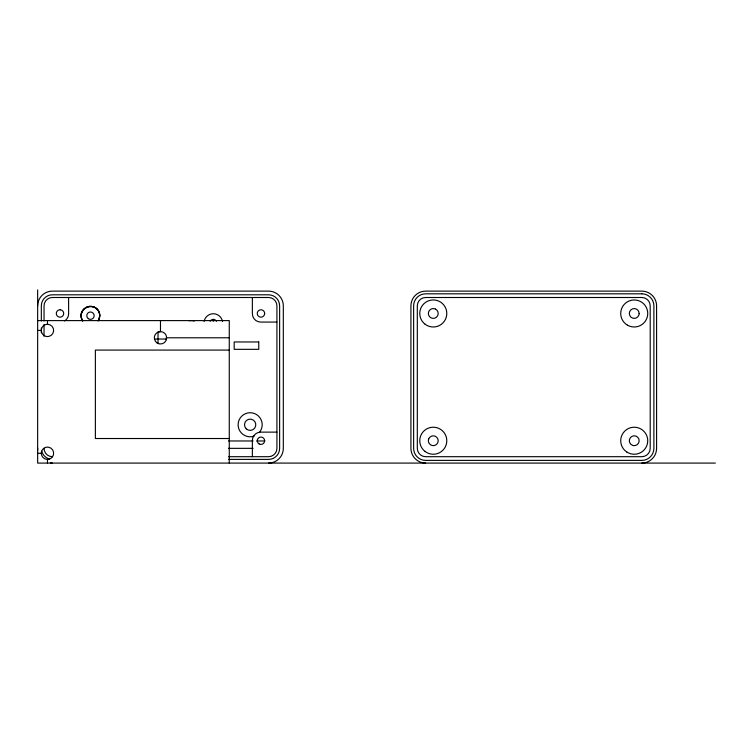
<?xml version="1.0" encoding="UTF-8"?>
<svg xmlns="http://www.w3.org/2000/svg" width="753" height="753" viewBox="0 0 753 753"><rect width="100%" height="100%" fill="white"/><g stroke="black" fill="none" stroke-linecap="round" stroke-linejoin="round"><path stroke-width="1.13" d="M166.328 339.659L166.488 336.487A6.137 6.137 0 0 0 160.775 331.659L157.669 332.337M37.65 320.599L229.27 320.599L229.27 463.086M276.925 322.068L260.717 322.068A8.349 8.349 0 0 1 252.359 313.719L252.359 297.501M37.65 330.426L41.359 330.426M166.592 337.796L229.27 337.796M154.478 339.019L166.451 339.019M229.27 350.079L95.377 350.079L95.377 438.519L229.27 438.519M276.925 432.128L260.717 432.128A8.349 8.349 0 0 0 252.359 440.486L252.359 456.695M228.441 440.976L253.13 440.976M256.66 440.976L264.887 440.976M228.441 448.346L253.13 448.346M37.65 453.259L41.387 453.259M228.63 456.695L268.576 456.695A8.349 8.349 0 0 0 276.925 448.346L276.925 305.859A8.349 8.349 0 0 0 268.576 297.501L52.39 297.501A8.349 8.349 0 0 0 44.041 305.859L44.041 320.91M228.63 459.396L268.576 459.396A11.05 11.05 0 0 0 279.627 448.346L279.627 305.859A11.05 11.05 0 0 0 268.576 294.8L52.39 294.8A11.05 11.05 0 0 0 41.33 305.859L41.33 321.042M715.35 463.086L37.65 463.086L37.65 289.914M157.161 342.963L158.61 343.641M82.726 320.806C74.349 307.422 98.492 299.741 99.744 315.102C98.012 323.969 99.641 318.82 99.744 315.102C99.547 310.98 96.299 307.422 92.318 306.565C84.411 304.636 77.945 314.641 82.839 321.07A9.337 9.337 0 0 1 84.232 308.739A9.337 9.337 0 0 1 96.648 308.683A9.337 9.337 0 0 1 98.135 321.013M213.297 319.366L213.297 321.211M160.483 320.599L160.483 331.687M158.026 332.205L158.026 343.368M68.608 297.501L68.608 313.719A8.349 8.349 0 0 1 64.429 320.957M47.477 320.599L47.477 324.308M47.477 459.349L47.477 463.086M44.041 324.411L44.041 336.224M41.33 328.044L41.33 332.722M37.65 305.859A14.74 14.74 0 0 1 52.39 291.119L268.576 291.119A14.74 14.74 0 0 1 283.316 305.859L283.316 448.346A14.74 14.74 0 0 1 268.576 463.086M52.39 463.086A14.74 14.74 0 0 1 50.47 462.954M37.772 450.266A14.74 14.74 0 0 1 37.65 448.346M210.106 321.211A3.68 3.68 0 0 1 216.488 321.211M204.11 321.437A9.337 9.337 0 0 1 222.493 321.427M166.62 338.088A6.137 6.137 0 0 1 154.478 339.104L154.346 337.504A6.137 6.137 0 0 1 159.175 331.791M49.529 459.019A11.05 11.05 0 0 1 41.716 451.207M425.661 463.086A14.74 14.74 0 0 1 410.922 448.346L410.922 305.859A14.74 14.74 0 0 1 425.661 291.119L641.848 291.119A14.74 14.74 0 0 1 656.588 305.859L656.588 448.346A14.74 14.74 0 0 1 641.848 463.086M52.39 456.695A8.349 8.349 0 0 1 44.041 448.346M189.088 320.778A12.039 12.039 0 0 1 194.302 321.004M254.138 436.119A12.039 12.039 0 0 1 238.117 424.626A12.039 12.039 0 0 1 254.401 413.491A12.039 12.039 0 0 1 259.286 432.599M41.424 452.233L41.359 453.833A6.137 6.137 0 0 0 46.451 459.311L48.051 459.368A6.137 6.137 0 0 0 48.503 447.197L46.902 447.141A6.137 6.137 0 0 0 41.424 452.233M264.642 313.342L264.548 314.293A3.68 3.68 0 0 1 260.453 317.126A3.68 3.68 0 0 1 257.281 313.286A3.68 3.68 0 0 1 260.83 309.794L261.78 309.878A3.68 3.68 0 0 1 264.642 313.342M639.137 313.69L638.92 314.952A4.913 4.913 0 0 1 630.91 317.098A4.913 4.913 0 0 1 632.351 308.937A4.913 4.913 0 0 1 639.137 313.69M428.692 438.952L428.391 440.204A4.913 4.913 0 0 0 434.039 445.578L435.262 445.221A4.913 4.913 0 0 0 436.665 437.173A4.913 4.913 0 0 0 428.692 438.952M60.249 309.794L59.289 309.86A3.68 3.68 0 0 0 56.324 313.229L56.39 314.189A3.68 3.68 0 0 0 60.409 317.135A3.68 3.68 0 0 0 63.685 313.389A3.68 3.68 0 0 0 60.249 309.794M47.655 324.289L46.065 324.449A6.137 6.137 0 0 0 41.34 330.238L41.5 331.838A6.137 6.137 0 0 0 47.298 336.563L48.889 336.403A6.137 6.137 0 0 0 47.655 324.289M641.848 293.821L425.661 293.821A12.039 12.039 0 0 0 413.623 305.859L413.623 448.346A12.039 12.039 0 0 0 425.661 460.384L641.848 460.384A12.039 12.039 0 0 0 653.886 448.346L653.886 305.859A12.039 12.039 0 0 0 641.848 293.821M641.848 297.501L425.661 297.501A8.349 8.349 0 0 0 417.313 305.859L417.313 448.346A8.349 8.349 0 0 0 425.661 456.695L641.848 456.695A8.349 8.349 0 0 0 650.197 448.346L650.197 305.859A8.349 8.349 0 0 0 641.848 297.501M258.75 341.966L234.183 341.966L234.183 349.336L258.75 349.336L258.75 341.966M633.838 445.625L632.586 445.352A4.913 4.913 0 0 1 630.59 437.437A4.913 4.913 0 0 1 638.666 438.623L639.062 439.846A4.913 4.913 0 0 1 633.838 445.625M435.441 309.059L434.227 308.655A4.913 4.913 0 0 0 428.372 313.803L428.626 315.065A4.913 4.913 0 0 0 436.524 317.164A4.913 4.913 0 0 0 435.441 309.059M88.336 318.688A3.68 3.68 0 0 0 94.134 316.025A3.68 3.68 0 0 0 88.929 312.335A3.68 3.68 0 0 0 88.336 318.688M246.24 428.834A5.647 5.647 0 0 0 255.634 426.104A5.647 5.647 0 0 0 248.575 419.336A5.647 5.647 0 0 0 246.24 428.834M425.163 324.279A13.507 13.507 0 0 0 446.689 315.102A13.507 13.507 0 0 0 427.977 301.04A13.507 13.507 0 0 0 425.163 324.279M425.134 451.508A13.507 13.507 0 0 0 446.689 442.387A13.507 13.507 0 0 0 428.005 428.288A13.507 13.507 0 0 0 425.134 451.508M626.75 451.979A13.507 13.507 0 0 0 647.712 441.587A13.507 13.507 0 0 0 628.237 428.617A13.507 13.507 0 0 0 626.75 451.979M627.475 325.174A13.507 13.507 0 0 0 647.74 313.474A13.507 13.507 0 0 0 627.475 301.774A13.507 13.507 0 0 0 627.475 325.174M259.117 443.922A3.68 3.68 0 0 0 264.642 440.731A3.68 3.68 0 0 0 259.117 437.54A3.68 3.68 0 0 0 259.117 443.922"/></g></svg>
